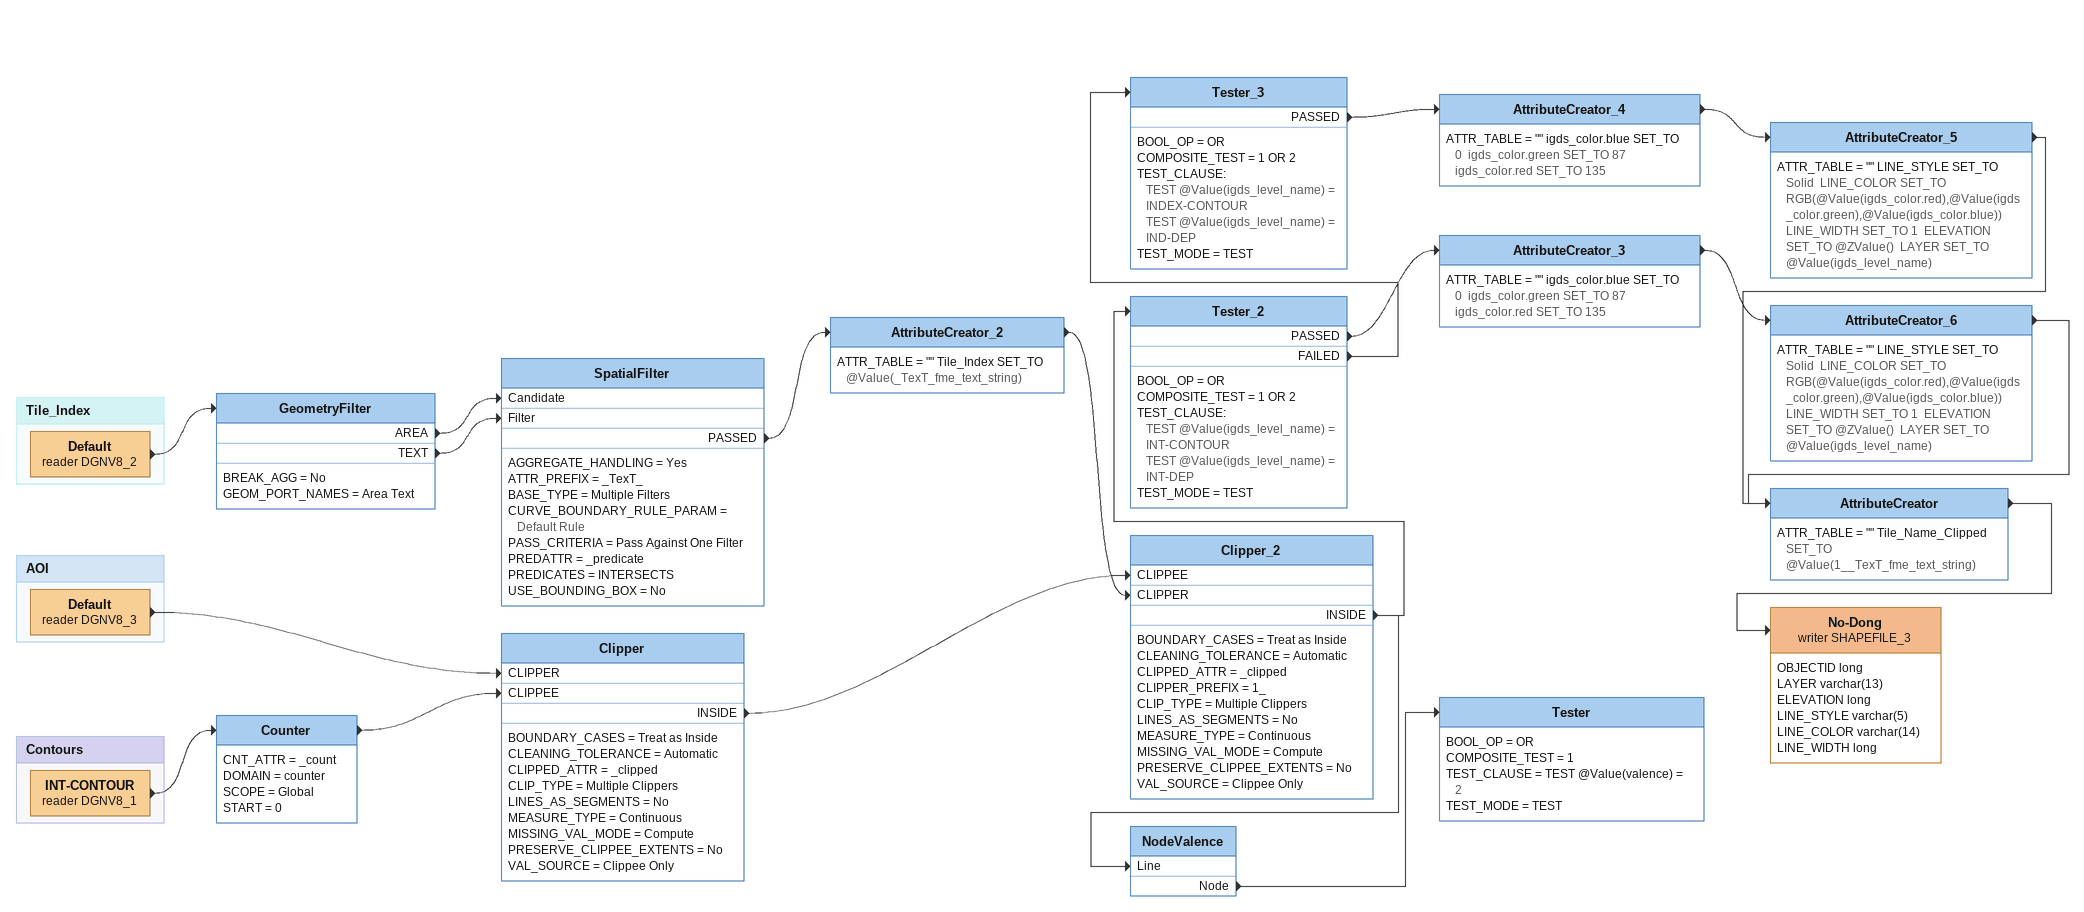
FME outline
GeometryFilter
    BREAK_AGG = No
    GEOM_PORT_NAMES = Area Text
    AREA -> SpatialFilter [Candidate]
    TEXT -> SpatialFilter [Filter]
SpatialFilter
    AGGREGATE_HANDLING = Yes
    ATTR_PREFIX = _TexT_
    BASE_TYPE = Multiple Filters
    CURVE_BOUNDARY_RULE_PARAM = Default Rule
    PASS_CRITERIA = Pass Against One Filter
    PREDATTR = _predicate
    PREDICATES = INTERSECTS
    USE_BOUNDING_BOX = No
    PASSED -> AttributeCreator_2
AttributeCreator_2
    ATTR_TABLE = "" Tile_Index SET_TO @Value(_TexT_fme_text_string)
    -> Clipper_2 [CLIPPER]
Counter
    CNT_ATTR = _count
    DOMAIN = counter
    SCOPE = Global
    START = 0
    -> Clipper [CLIPPEE]
Clipper
    BOUNDARY_CASES = Treat as Inside
    CLEANING_TOLERANCE = Automatic
    CLIPPED_ATTR = _clipped
    CLIP_TYPE = Multiple Clippers
    LINES_AS_SEGMENTS = No
    MEASURE_TYPE = Continuous
    MISSING_VAL_MODE = Compute
    PRESERVE_CLIPPEE_EXTENTS = No
    VAL_SOURCE = Clippee Only
    INSIDE -> Clipper_2 [CLIPPEE]
Clipper_2
    BOUNDARY_CASES = Treat as Inside
    CLEANING_TOLERANCE = Automatic
    CLIPPED_ATTR = _clipped
    CLIPPER_PREFIX = 1_
    CLIP_TYPE = Multiple Clippers
    LINES_AS_SEGMENTS = No
    MEASURE_TYPE = Continuous
    MISSING_VAL_MODE = Compute
    PRESERVE_CLIPPEE_EXTENTS = No
    VAL_SOURCE = Clippee Only
    INSIDE -> NodeValence [Line]
    INSIDE -> Tester_2
Tester_2
    BOOL_OP = OR
    COMPOSITE_TEST = 1 OR 2
    TEST_CLAUSE:
      TEST @Value(igds_level_name) = INT-CONTOUR
      TEST @Value(igds_level_name) = INT-DEP
    TEST_MODE = TEST
    PASSED -> AttributeCreator_3
    FAILED -> Tester_3
Tester_3
    BOOL_OP = OR
    COMPOSITE_TEST = 1 OR 2
    TEST_CLAUSE:
      TEST @Value(igds_level_name) = INDEX-CONTOUR
      TEST @Value(igds_level_name) = IND-DEP
    TEST_MODE = TEST
    PASSED -> AttributeCreator_4
AttributeCreator_4
    ATTR_TABLE = "" igds_color.blue SET_TO 0  igds_color.green SET_TO 87  igds_color.red SET_TO 135
    -> AttributeCreator_5
AttributeCreator_5
    ATTR_TABLE = "" LINE_STYLE SET_TO Solid  LINE_COLOR SET_TO RGB(@Value(igds_color.red),@Value(igds_color.green),@Value(igds_color.blue))  LINE_WIDTH SET_TO 1  ELEVATION SET_TO @ZValue()  LAYER SET_TO @Value(igds_level_name)
    -> AttributeCreator
AttributeCreator_3
    ATTR_TABLE = "" igds_color.blue SET_TO 0  igds_color.green SET_TO 87  igds_color.red SET_TO 135
    -> AttributeCreator_6
AttributeCreator_6
    ATTR_TABLE = "" LINE_STYLE SET_TO Solid  LINE_COLOR SET_TO RGB(@Value(igds_color.red),@Value(igds_color.green),@Value(igds_color.blue))  LINE_WIDTH SET_TO 1  ELEVATION SET_TO @ZValue()  LAYER SET_TO @Value(igds_level_name)
    -> AttributeCreator
AttributeCreator
    ATTR_TABLE = "" Tile_Name_Clipped SET_TO @Value(1__TexT_fme_text_string)
    -> No-Dong (writer SHAPEFILE_3)
No-Dong (writer SHAPEFILE_3)
    attributes: OBJECTID long, LAYER varchar(13), ELEVATION long, LINE_STYLE varchar(5), LINE_COLOR varchar(14), LINE_WIDTH long
NodeValence
    Node -> Tester
Tester
    BOOL_OP = OR
    COMPOSITE_TEST = 1
    TEST_CLAUSE = TEST @Value(valence) = 2
    TEST_MODE = TEST

Bookmark: Tile_Index
Default (reader DGNV8_2)
    -> GeometryFilter

Bookmark: AOI
Default (reader DGNV8_3)
    -> Clipper [CLIPPER]

Bookmark: Contours
INT-CONTOUR (reader DGNV8_1)
    -> Counter
